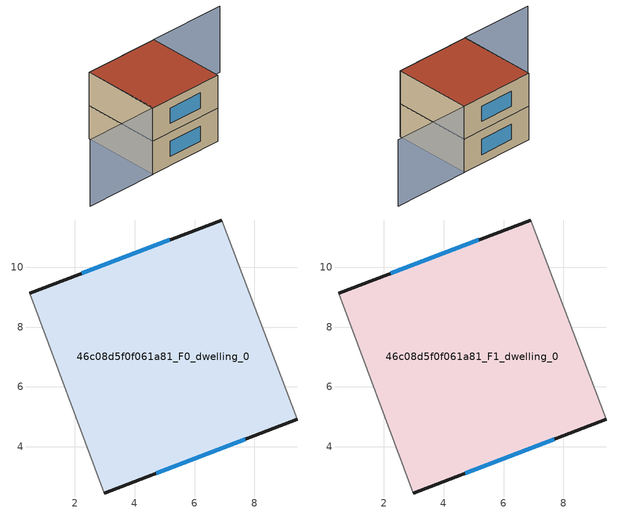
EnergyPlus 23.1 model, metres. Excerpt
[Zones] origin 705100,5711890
46c08d5f0f061a81_F0_dwelling_0
 floor ground (EU_floor_Construction): 6.91,11.58 9.43,4.92 2.97,2.45 0.49,9.13 z0
 wall outside (EU_wall_Construction): 6.91,11.58 0.49,9.13 / 2.97,2.45 9.43,4.92 z0:3
 wall adiabatic (EU_wall_Construction): 9.43,4.92 6.91,11.58 / 0.49,9.13 2.97,2.45 z0:3
 window (EU_Window_Construction): 5.18,10.92 2.23,9.79 / 4.72,3.12 7.69,4.25 z0.81:2.19
46c08d5f0f061a81_F1_dwelling_0
 floor to 46c08d5f0f061a81_F0_dwelling_0 (EU_floor_Construction): 6.91,11.58 9.43,4.92 2.97,2.45 0.49,9.13 z3
 wall outside (EU_wall_Construction): 6.91,11.58 0.49,9.13 / 2.97,2.45 9.43,4.92 z3:6
 wall adiabatic (EU_wall_Construction): 9.43,4.92 6.91,11.58 / 0.49,9.13 2.97,2.45 z3:6
 window (EU_Window_Construction): 5.18,10.92 2.23,9.79 / 4.72,3.12 7.69,4.25 z3.81:5.19
 roof outside (EU_roof_Construction): 9.43,4.92 6.91,11.58 0.49,9.13 2.97,2.45 z6
shading: 0.49,9.13 3.03,2.47 / 3.03,2.47 -3.24,0.08 / 9.43,4.92 6.9,11.58 / 6.9,11.58 13.52,14.1 z0:6
[Building]
EU S2 Campaign: North Axis=0; Terrain=City; Solar Distribution=FullExterior
[Site:Location]
London: Latitude=51.5; Longitude=-0.5; Time Zone=0; Elevation=25
[SizingPeriod:WeatherFileDays]
AnnualSizingPeriod: Begin Month=1; Begin Day of Month=1; End Month=12; End Day of Month=31; Day of Week for Start Day=Monday; Use Weather File Daylight Saving Period=No; Use Weather File Rain and Snow Indicators=No
[MATERIAL]
EU_InternalMass_Material: Roughness=MediumRough; Thickness=0.1; Conductivity=1; Density=1800; Specific Heat=900; Thermal Absorptance=0.9; Solar Absorptance=0.7; Visible Absorptance=0.7
[MATERIAL:NOMASS] Roughness=MediumRough; Thermal Absorptance=0.9; Solar Absorptance=0.7; Visible Absorptance=0.7
Name | Thermal Resistance
EU_wall_NoMass | 0.727863
EU_roof_NoMass | 0.773354
EU_floor_NoMass | 1.79329
[WINDOWMATERIAL:SIMPLEGLAZINGSYSTEM]
EU_Window_SimpleGlazing: UFactor=2.58614; Solar Heat Gain Coefficient=0.76; Visible Transmittance=0.76
[CONSTRUCTION]
EU_wall_Construction: EU_wall_NoMass
EU_roof_Construction: EU_roof_NoMass
EU_floor_Construction: EU_floor_NoMass
EU_Window_Construction: EU_Window_SimpleGlazing
EU_InternalMass_Construction: EU_InternalMass_Material
[ZONE] Type=1; Multiplier=1; Ceiling Height=autocalculate; Floor Area=autocalculate; Part of Total Floor Area=Yes
Name | Volume
46c08d5f0f061a81_F0_dwelling_0 | 147.306
46c08d5f0f061a81_F1_dwelling_0 | 147.305
[INTERNALMASS] Construction=EU_InternalMass_Construction; Surface Area=49.1019
Name | Zone or ZoneList
46c08d5f0f061a81_F0_dwelling_0_EU_InternalMass | 46c08d5f0f061a81_F0_dwelling_0
46c08d5f0f061a81_F1_dwelling_0_EU_InternalMass | 46c08d5f0f061a81_F1_dwelling_0
[OTHEREQUIPMENT] Fuel Type=Electricity; Design Level Calculation Method=Watts/Area; Power per Zone Floor Area=1; Fraction Latent=0; Fraction Radiant=0; Fraction Lost=0; Carbon Dioxide Generation Rate=0; EndUse Subcategory=EU_Step8_InternalGains
Name | Zone or ZoneList or Space or SpaceList | Schedule
EU_Step8_InternalGain_46c08d5f0f061a81_F0_dwelling_0_f000 | 46c08d5f0f061a81_F0_dwelling_0 | EU_Step8_GainSchedule_46c08d5f0f061a81_F0_dwelling_0_f000
EU_Step8_InternalGain_46c08d5f0f061a81_F1_dwelling_0_f000 | 46c08d5f0f061a81_F1_dwelling_0 | EU_Step8_GainSchedule_46c08d5f0f061a81_F1_dwelling_0_f000
[ZONEVENTILATION:DESIGNFLOWRATE] Schedule=EU_AlwaysOn; Design Flow Rate Calculation Method=AirChanges/Hour; Air Changes per Hour=0.484901; Ventilation Type=Natural; Fan Pressure Rise=0; Fan Total Efficiency=1; Constant Term Coefficient=1; Temperature Term Coefficient=0; Velocity Term Coefficient=0; Velocity Squared Term Coefficient=0; Minimum Indoor Temperature=-100; Maximum Indoor Temperature=100; Delta Temperature=-100; Minimum Outdoor Temperature=-100; Maximum Outdoor Temperature=100; Maximum Wind Speed=40
Name | Zone or ZoneList or Space or SpaceList
EU_ConstantAir_46c08d5f0f061a81_F0_dwelling_0 | 46c08d5f0f061a81_F0_dwelling_0
EU_ConstantAir_46c08d5f0f061a81_F1_dwelling_0 | 46c08d5f0f061a81_F1_dwelling_0
[HVACTEMPLATE:THERMOSTAT] Constant Heating Setpoint=20; Constant Cooling Setpoint=50
EU_HeatOnly_46c08d5f0f061a81_F0_dwelling_0; EU_HeatOnly_46c08d5f0f061a81_F1_dwelling_0
[HVACTEMPLATE:ZONE:IDEALLOADSAIRSYSTEM] System Availability Schedule=EU_AlwaysOn; Maximum Heating Supply Air Temperature=50; Minimum Cooling Supply Air Temperature=13; Maximum Heating Supply Air Humidity Ratio=0.0156; Minimum Cooling Supply Air Humidity Ratio=0.0077; Heating Limit=NoLimit; Cooling Limit=NoLimit; Heating Availability Schedule=EU_AlwaysOn; Cooling Availability Schedule=EU_CoolingOff; Dehumidification Control Type=ConstantSensibleHeatRatio; Cooling Sensible Heat Ratio=0.7; Dehumidification Setpoint=60; Humidification Control Type=None; Humidification Setpoint=30; Outdoor Air Method=None; Outdoor Air Flow Rate per Person=0.00944; Outdoor Air Flow Rate per Zone Floor Area=0; Outdoor Air Flow Rate per Zone=0; Demand Controlled Ventilation Type=None; Outdoor Air Economizer Type=NoEconomizer; Heat Recovery Type=None; Sensible Heat Recovery Effectiveness=0.7; Latent Heat Recovery Effectiveness=0.65
Name | Template Thermostat
46c08d5f0f061a81_F0_dwelling_0 | EU_HeatOnly_46c08d5f0f061a81_F0_dwelling_0
46c08d5f0f061a81_F1_dwelling_0 | EU_HeatOnly_46c08d5f0f061a81_F1_dwelling_0
[SIZING:ZONE] Zone Cooling Design Supply Air Temperature Input Method=SupplyAirTemperature; Zone Cooling Design Supply Air Temperature=13; Zone Heating Design Supply Air Temperature Input Method=SupplyAirTemperature; Zone Heating Design Supply Air Temperature=50; Zone Cooling Design Supply Air Humidity Ratio=0.008; Zone Heating Design Supply Air Humidity Ratio=0.008; Cooling Design Air Flow Method=DesignDay; Cooling Design Air Flow Rate=0; Cooling Minimum Air Flow per Zone Floor Area=0.000762; Cooling Minimum Air Flow=0; Cooling Minimum Air Flow Fraction=0.2; Heating Design Air Flow Method=DesignDay; Heating Design Air Flow Rate=0; Heating Maximum Air Flow per Zone Floor Area=0.002032; Heating Maximum Air Flow=0.141576; Heating Maximum Air Flow Fraction=0.3; Account for Dedicated Outdoor Air System=No; Dedicated Outdoor Air System Control Strategy=NeutralSupplyAir; Dedicated Outdoor Air Low Setpoint Temperature for Design=autosize; Dedicated Outdoor Air High Setpoint Temperature for Design=autosize; Zone Load Sizing Method=Sensible Load Only No Latent Load; Zone Latent Cooling Design Supply Air Humidity Ratio Input Method=HumidityRatioDifference; Zone Cooling Design Supply Air Humidity Ratio Difference=0.005; Zone Latent Heating Design Supply Air Humidity Ratio Input Method=HumidityRatioDifference; Zone Humidification Design Supply Air Humidity Ratio Difference=0.005
46c08d5f0f061a81_F0_dwelling_0; 46c08d5f0f061a81_F1_dwelling_0
[SCHEDULE:CONSTANT]
Name | Hourly Value
EU_AlwaysOn | 1
EU_CoolingOff | 0
[SCHEDULE:FILE] Column Number=1; Rows to Skip at Top=0; Number of Hours of Data=8760; Column Separator=Comma; Interpolate to Timestep=No; Minutes per Item=60; Adjust Schedule for Daylight Savings=Yes
Name | File
EU_Step8_GainSchedule_46c08d5f0f061a81_F0_dwelling_0_f000 | ../../schedules/46c08d5f0f061a81/46c08d5f0f061a81_F0_dwelling_0_f000_gain.csv
EU_Step8_GainSchedule_46c08d5f0f061a81_F1_dwelling_0_f000 | ../../schedules/46c08d5f0f061a81/46c08d5f0f061a81_F1_dwelling_0_f000_gain.csv
